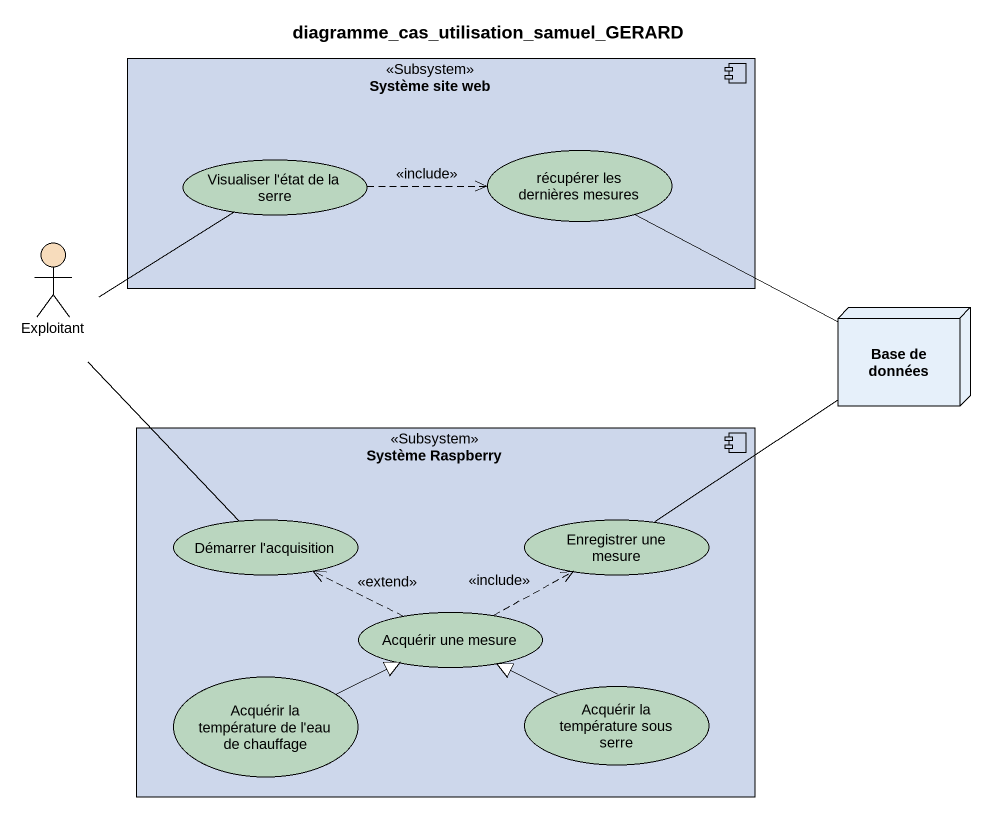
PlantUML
@startuml
title diagramme_cas_utilisation_samuel_GERARD
component "Système site web" as Système_site_web <<Subsystem>> #CDD7EB {
  usecase "récupérer les dernières mesures" as récupérer_les_dernières #BAD6BF
  usecase "Visualiser l'état de la serre" as Visualiser_l_état_de_la #BAD6BF
}
actor Exploitant #F7DCBC
node "Base de données" as Base_de_données
component "Système Raspberry" as Système_Raspberry <<Subsystem>> #CDD7EB {
  usecase "Démarrer l'acquisition" as Démarrer_l_acquisition #BAD6BF
  usecase "Enregistrer une mesure" as Enregistrer_une_mesure #BAD6BF
  usecase "Acquérir une mesure" as Acquérir_une_mesure #BAD6BF
  usecase "Acquérir la température de l'eau de chauffage" as Acquérir_la_température_de #BAD6BF
  usecase "Acquérir la température sous serre" as Acquérir_la_température #BAD6BF
}
récupérer_les_dernières -right- Base_de_données
Visualiser_l_état_de_la .right.> récupérer_les_dernières : <<include>>
Exploitant -up- Visualiser_l_état_de_la
Exploitant -- Démarrer_l_acquisition
Enregistrer_une_mesure -up- Base_de_données
Acquérir_une_mesure .left.> Démarrer_l_acquisition : <<extend>>
Acquérir_une_mesure .right.> Enregistrer_une_mesure : <<include>>
Acquérir_la_température_de -right-|> Acquérir_une_mesure
Acquérir_la_température -left-|> Acquérir_une_mesure
@enduml
